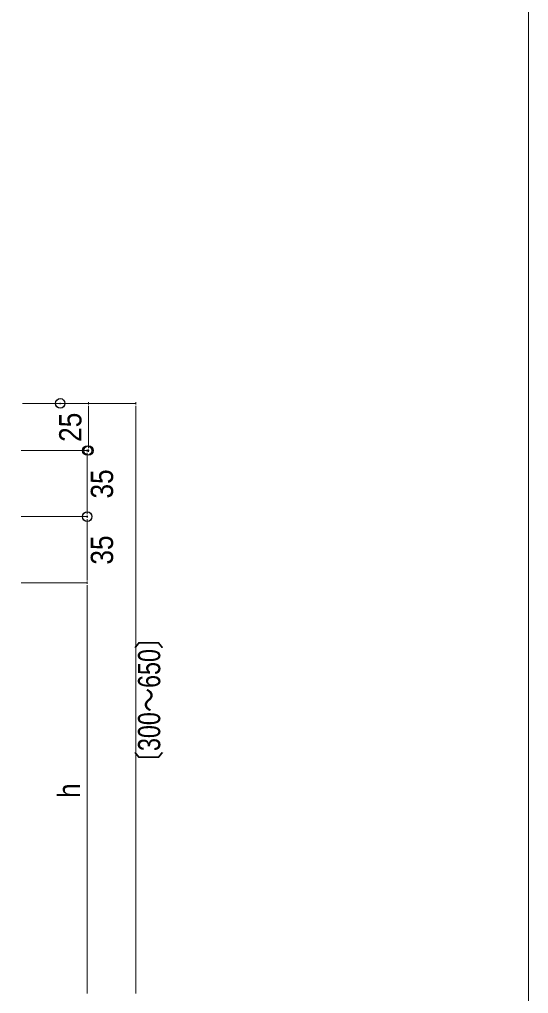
# Model space of a CAD drawing. Units: millimetres, scale not verified. Extents: x -4131 to 4169, y -981 to 998.
# Drawn here: x 3899 to 4169, y -629 to -113 of the extents above; entities that cross this region are included whole.
import ezdxf
from ezdxf.enums import TextEntityAlignment as Align

# ---------------------------------------------------------------- set-up
doc = ezdxf.new("R2010")
doc.units = ezdxf.units.MM
doc.header["$LTSCALE"] = 10
doc.header["$PDMODE"] = 32
doc.header["$PDSIZE"] = 5
for name, color, linetype, lineweight in [('0-0_図枠', 7, 'Continuous', 9), ('0-3_寸法', 7, 'Continuous', 9), ('0-6_0', 7, 'Continuous', 9)]:
    doc.layers.add(name, color=color, linetype=linetype, lineweight=lineweight)
doc.layers.add('0-7_DEFPOINTS', color=7, linetype='Continuous')
doc.styles.add('ＭＳ Ｐゴシック', font='')
doc.styles.get('ＭＳ Ｐゴシック').set_extended_font_data('MS PGothic')

# ---------------------------------------------------------------- blocks, each defined once
blk = doc.blocks.new('_DOT')
at = {"layer": '0-6_0'}
for p, q in [((-5, 0), (-10, 0)), ((-2.5, 0), (2.5, 0))]:
    blk.add_line(p, q, dxfattribs=at)

msp = doc.modelspace()

# ---------------------------------------------------------------- linework, layer by layer
at = {"layer": '0-0_図枠', "color": 5}
msp.add_lwpolyline([(2169.05, 384.21), (4169.05, 384.21), (4169.05, -915.79), (2169.05, -915.79)], close=True, dxfattribs=at)
at = {"layer": '0-3_寸法'}
for p, q in [((3900.88, -316.14), (3935.88, -316.14)), ((3925.88, -316.14), (3960.88, -316.14)), ((3935.88, -318.64), (3935.88, -338.63)), ((3960.88, -318.64), (3960.88, -628.63)), ((3900.17, -341.14), (3935.17, -341.14)), ((3900.88, -341.14), (3935.88, -341.14)), ((3935.17, -373.63), (3935.17, -343.64)), ((3900.17, -376.14), (3935.17, -376.14)), ((3900.17, -376.14), (3935.17, -376.14)), ((3935.17, -408.63), (3935.17, -378.64)), ((3900.17, -411.14), (3935.17, -411.14)), ((3900.17, -411.14), (3935.17, -411.14)), ((3935.17, -413.64), (3935.17, -628.63))]:
    msp.add_line(p, q, dxfattribs=at)
at = {"layer": '0-7_DEFPOINTS'}
for p in [(3920.88, -316.14), (3935.17, -341.14), (3935.88, -341.14), (3935.17, -376.14)]:
    msp.add_point(p, dxfattribs=at)

# ---------------------------------------------------------------- block references
at = {"layer": '0-3_寸法', "xscale": 0.2503723, "yscale": 0.2503723}
for p, rotation in [((3935.88, -316.14), 90), ((3960.88, -316.14), 90), ((3935.88, -341.14), 270), ((3935.17, -341.14), 90), ((3935.17, -376.14), 270), ((3935.17, -376.14), 90), ((3935.17, -411.14), 270), ((3935.17, -411.14), 90)]:
    msp.add_blockref('_DOT', p, dxfattribs=dict(at, rotation=rotation))

# ---------------------------------------------------------------- texts
at = {"layer": '0-3_寸法', "style": 'ＭＳ Ｐゴシック'}
for s, height, width, p in [('25', 11.8, 0.9, (3935.64, -336.54)), ('35', 11.8, 0.9, (3952.42, -366.54)), ('35', 11.8, 0.9, (3952.42, -401.54)), ('〔300～650〕', 11.78, 0.8, (3977.41, -513.1)), ('h', 11.8, 0.9, (3934.94, -525.09))]:
    msp.add_text(s, height=height, rotation=90, dxfattribs=dict(at, width=width)).set_placement(p, align=Align.BOTTOM_LEFT)

doc.saveas('drawing.dxf')
